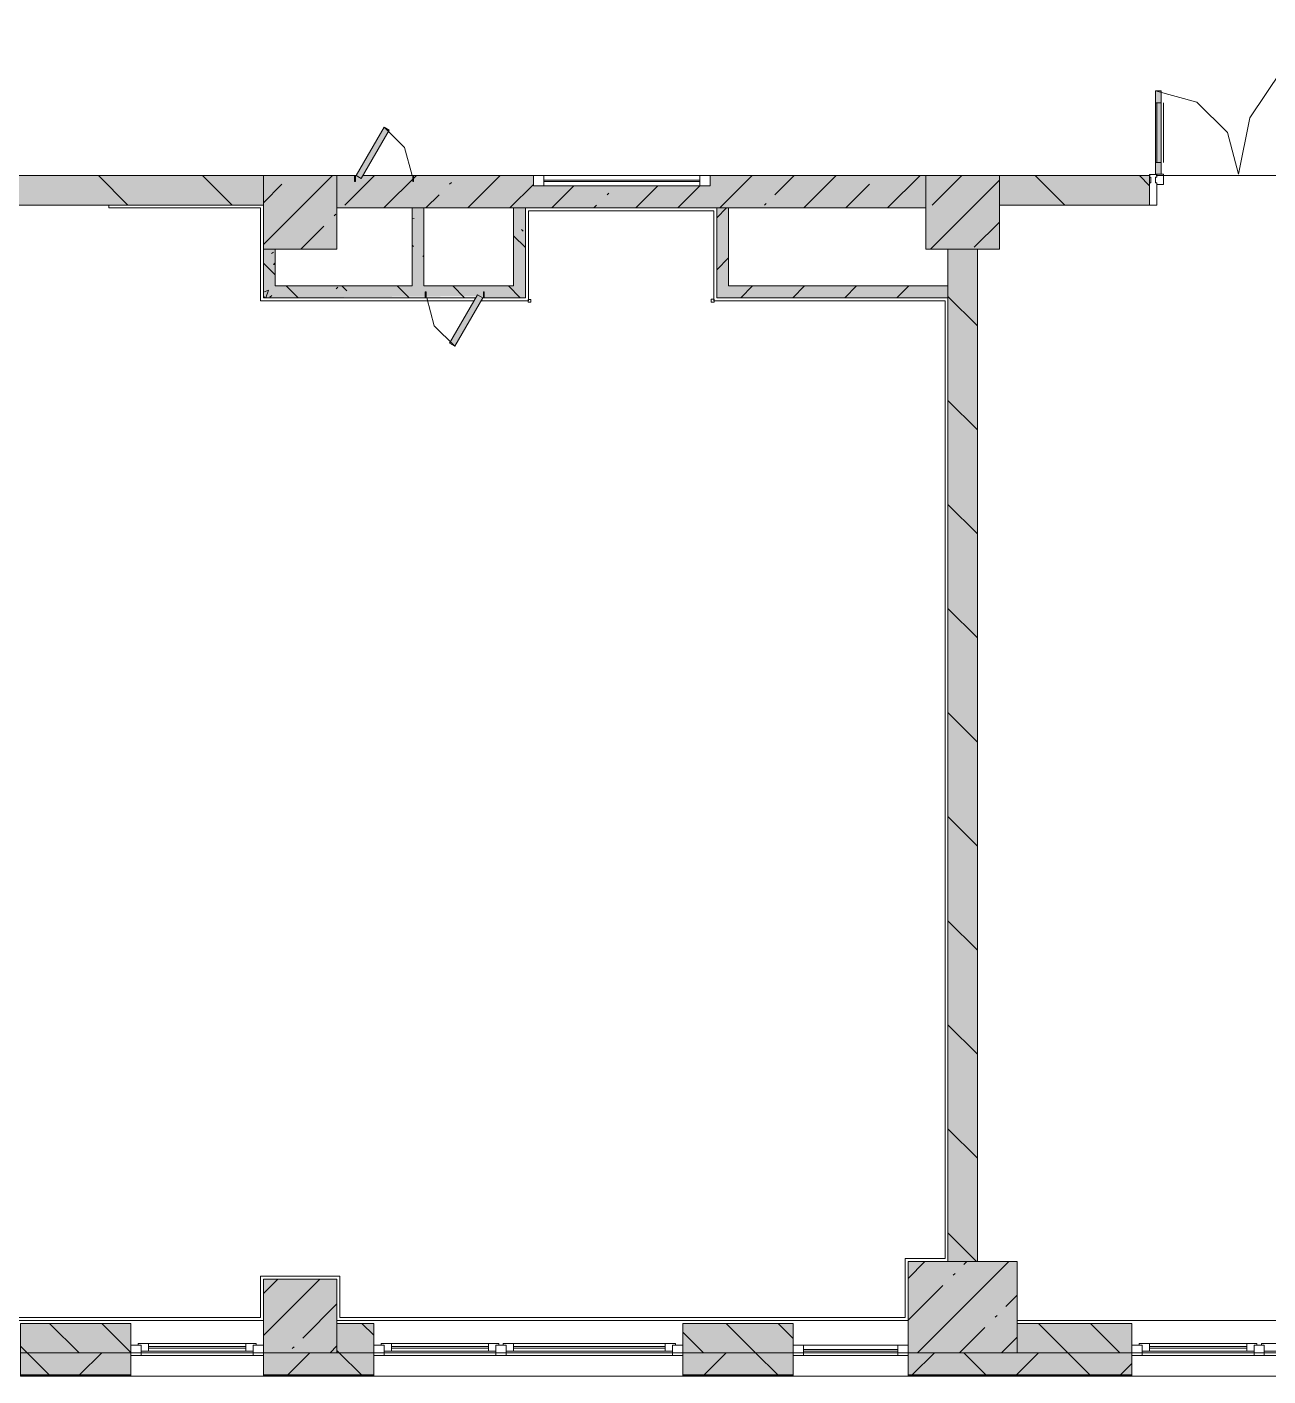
# Model space of a CAD drawing. Header units: millimetres. Extents: x -3817 to 677485, y -22715 to 103890.
# Drawn here: x 29331.1 to 29397.5, y 201.1 to 273.3 of the extents above; entities that cross this region are included whole.
import ezdxf

# ---------------------------------------------------------------- set-up
doc = ezdxf.new("R2010")
doc.units = ezdxf.units.MM
doc.layers.add('PDF _Геометрия', color=7, linetype='Continuous', true_color=0x1d1d1d)
doc.layers.add('PDF _Сплошная заливка', color=7, linetype='Continuous', true_color=0xffffff)

msp = doc.modelspace()

# ---------------------------------------------------------------- hatches: boundary and pattern name
at = {"layer": 'PDF _Сплошная заливка', "transparency": 33554559}
h = msp.add_hatch(color=256, dxfattribs=at)
h.paths.add_polyline_path([(29338.73, 263.768), (29343.714, 263.768), (29343.714, 265.343), (29329.896, 265.343), (29329.896, 263.768)], flags=0)
h.paths.add_polyline_path([(29316.943, 263.768), (29316.943, 265.343), (29312.219, 265.343), (29312.219, 263.768)], flags=0)
for points in [[(29368.595, 263.611), (29379.146, 263.611), (29379.146, 265.343), (29367.611, 265.343), (29367.611, 264.792), (29358.162, 264.792), (29358.162, 265.343), (29349.038, 265.343), (29348.947, 265.185), (29348.596, 265.343), (29347.651, 265.343), (29347.651, 263.611), (29368.092, 263.611)], [(29381.879, 207.235), (29381.907, 207.235), (29381.907, 261.406), (29380.333, 261.406), (29380.333, 207.235)], [(29357.729, 258.808), (29357.729, 259.438), (29343.714, 259.438), (29343.714, 258.808), (29355.128, 258.887), (29355.173, 258.965), (29355.525, 258.808)], [(29384.028, 202.353), (29384.028, 207.235), (29378.201, 207.235), (29378.201, 202.353), (29382.773, 202.353)]]:
    msp.add_hatch(color=256, dxfattribs=at).paths.add_polyline_path(points)
h = msp.add_hatch(color=256, dxfattribs=at)
h.paths.add_polyline_path([(29383.083, 263.768), (29391.114, 263.768), (29391.114, 265.343), (29383.083, 265.343)], flags=0)
h.paths.add_polyline_path([(29412.135, 263.768), (29414.578, 263.768), (29414.578, 265.343), (29404.066, 265.343), (29404.066, 263.768)], flags=0)
h = msp.add_hatch(color=256, dxfattribs=at)
h.paths.add_polyline_path([(29448.838, 202.353), (29450.01, 202.353), (29450.01, 203.928), (29448.041, 203.928), (29448.041, 202.353)], flags=0)
h.paths.add_polyline_path([(29372.059, 202.353), (29372.059, 203.928), (29366.154, 203.928), (29366.154, 202.353), (29368.092, 202.353)], flags=0)
h.paths.add_polyline_path([(29384.028, 202.353), (29390.169, 202.353), (29390.169, 203.928), (29384.028, 203.928), (29384.028, 202.889)], flags=0)
h.paths.add_polyline_path([(29440.955, 202.353), (29440.955, 203.928), (29436.624, 203.928), (29436.624, 202.353)], flags=0)
h.paths.add_polyline_path([(29418.515, 202.353), (29420.089, 202.353), (29420.089, 203.928), (29418.515, 203.928), (29418.515, 203.478)], flags=0)
h.paths.add_polyline_path([(29280.006, 202.353), (29283.874, 202.353), (29283.874, 203.928), (29276.787, 203.928), (29276.787, 202.36), (29272.85, 202.36), (29272.85, 203.928), (29270.882, 203.928), (29270.882, 202.353), (29276.787, 202.353)], flags=0)
h.paths.add_polyline_path([(29347.651, 202.353), (29349.619, 202.353), (29349.619, 203.928), (29347.651, 203.928), (29347.651, 203.403)], flags=0)
h.paths.add_polyline_path([(29330.722, 202.353), (29336.628, 202.353), (29336.628, 203.928), (29330.722, 203.928)], flags=0)
h.paths.add_polyline_path([(29314.188, 202.353), (29314.188, 203.928), (29312.219, 203.928), (29312.219, 202.353)], flags=0)
h.paths.add_polyline_path([(29258.914, 202.353), (29263.796, 202.353), (29263.796, 203.928), (29258.914, 203.928)], flags=0)
h.paths.add_polyline_path([(29238.048, 202.353), (29238.442, 202.353), (29238.442, 203.928), (29238.048, 203.928)], flags=0)
h.paths.add_polyline_path([(29221.282, 202.353), (29227.025, 202.353), (29227.025, 203.928), (29218.207, 203.928), (29218.207, 202.353)], flags=0)
h.paths.add_polyline_path([(29201.672, 202.353), (29201.672, 203.928), (29199.625, 203.928), (29199.625, 202.353)], flags=0)
h.paths.add_polyline_path([(29184.58, 202.353), (29187.814, 202.353), (29187.814, 203.928), (29179.943, 203.928), (29179.943, 202.353)], flags=0)
h.paths.add_polyline_path([(29142.932, 202.353), (29142.932, 203.928), (29141.91, 203.928), (29141.91, 202.353)], flags=0)
h.paths.add_polyline_path([(29135.296, 202.353), (29135.296, 203.928), (29130.336, 203.928), (29130.336, 202.353), (29133.197, 202.353)], flags=0)
h.paths.add_polyline_path([(29113.801, 202.353), (29113.801, 203.928), (29112.226, 203.928), (29112.226, 202.353)], flags=0)
h.paths.add_polyline_path([(29107.502, 202.353), (29107.502, 203.928), (29105.14, 203.928), (29105.14, 202.353)], flags=0)
h.paths.add_polyline_path([(29170.647, 202.353), (29172.856, 202.353), (29172.856, 203.928), (29170.647, 203.928), (29170.647, 202.747)], flags=0)
h.paths.add_polyline_path([(29098.053, 202.353), (29098.053, 203.928), (29087.424, 203.928), (29087.424, 202.353), (29089.154, 202.353)], flags=0)
h.paths.add_polyline_path([(29022.466, 202.353), (29022.466, 203.928), (29016.558, 203.928), (29016.558, 202.353)], flags=0)
h.paths.add_polyline_path([(28995.301, 202.353), (28995.301, 203.928), (28988.766, 203.928), (28988.766, 202.353), (28993.727, 202.353)], flags=0)
h.paths.add_polyline_path([(29070.889, 202.353), (29070.889, 203.928), (29064.984, 203.928), (29064.984, 202.353), (29067.132, 202.353)], flags=0)
h.paths.add_polyline_path([(29029.552, 202.353), (29030.733, 202.353), (29030.733, 203.928), (29029.552, 203.928)], flags=0)
h.paths.add_polyline_path([(29051.992, 202.353), (29057.897, 202.353), (29057.897, 203.928), (29051.992, 203.928)], flags=0)
h = msp.add_hatch(color=256, dxfattribs=at)
h.paths.add_polyline_path([(29312.219, 201.172), (29314.188, 201.172), (29314.188, 202.353), (29308.282, 202.353), (29308.282, 201.172), (29309.368, 201.172)], flags=0)
h.paths.add_polyline_path([(29380.855, 201.172), (29380.855, 202.353), (29378.201, 202.353), (29378.201, 201.172)], flags=0)
h.paths.add_polyline_path([(29330.722, 201.172), (29336.628, 201.172), (29336.628, 202.353), (29330.722, 202.353)], flags=0)
h.paths.add_polyline_path([(29368.092, 201.172), (29372.059, 201.172), (29372.059, 202.353), (29366.154, 202.353), (29366.154, 201.172)], flags=0)
h.paths.add_polyline_path([(29343.714, 201.172), (29349.619, 201.172), (29349.619, 202.353), (29343.714, 202.353)], flags=0)
h.paths.add_polyline_path([(29270.882, 201.172), (29283.874, 201.172), (29283.874, 202.353), (29270.882, 202.353)], flags=0)
h.paths.add_polyline_path([(29258.914, 201.172), (29263.796, 201.172), (29263.796, 202.353), (29258.914, 202.353)], flags=0)
h.paths.add_polyline_path([(29234.112, 201.172), (29242.379, 201.172), (29242.379, 202.353), (29234.112, 202.353)], flags=0)
h.paths.add_polyline_path([(29221.282, 201.172), (29227.025, 201.172), (29227.025, 202.353), (29218.207, 202.353), (29218.207, 201.172)], flags=0)
h.paths.add_polyline_path([(29172.856, 201.172), (29172.856, 202.353), (29164.033, 202.353), (29164.033, 201.172), (29170.647, 201.172)], flags=0)
h.paths.add_polyline_path([(29113.801, 201.172), (29113.801, 202.353), (29105.14, 202.353), (29105.14, 201.172), (29112.226, 201.172)], flags=0)
h.paths.add_polyline_path([(29179.943, 201.172), (29187.814, 201.172), (29187.814, 202.353), (29179.943, 202.353)], flags=0)
h.paths.add_polyline_path([(29130.336, 201.172), (29142.932, 201.172), (29142.932, 202.353), (29130.336, 202.353)], flags=0)
h.paths.add_polyline_path([(29194.9, 201.172), (29201.672, 201.172), (29201.672, 202.353), (29194.9, 202.353)], flags=0)
h.paths.add_polyline_path([(29029.552, 201.172), (29035.457, 201.172), (29035.457, 202.353), (29029.552, 202.353)], flags=0)
h.paths.add_polyline_path([(29098.053, 201.172), (29098.053, 202.353), (29087.424, 202.353), (29087.424, 201.172), (29089.154, 201.172)], flags=0)
h.paths.add_polyline_path([(29051.992, 201.172), (29057.897, 201.172), (29057.897, 202.353), (29051.992, 202.353)], flags=0)
h.paths.add_polyline_path([(29064.984, 201.172), (29070.889, 201.172), (29070.889, 202.353), (29064.984, 202.353)], flags=0)
h.paths.add_polyline_path([(29022.466, 201.172), (29022.466, 202.353), (29016.558, 202.353), (29016.558, 201.172)], flags=0)
h.paths.add_polyline_path([(28997.397, 201.172), (29000.023, 201.172), (29000.023, 202.353), (28988.766, 202.353), (28988.766, 201.172), (28993.727, 201.172)], flags=0)
h.paths.add_polyline_path([(28932.941, 201.172), (28964.357, 201.172), (28964.357, 202.353), (28932.941, 202.353)], flags=0)
h = msp.add_hatch(color=256, dxfattribs=at)
h.paths.add_polyline_path([(29485.54, 201.172), (29491.347, 201.172), (29491.347, 202.353), (29463.001, 202.353), (29463.001, 201.172), (29470.859, 201.172)], flags=0)
h.paths.add_polyline_path([(29531.03, 201.172), (29531.03, 202.353), (29498.433, 202.353), (29498.433, 201.172), (29529.583, 201.172)], flags=0)
h.paths.add_polyline_path([(29448.838, 201.172), (29455.915, 201.172), (29455.915, 202.353), (29448.041, 202.353), (29448.041, 201.172)], flags=0)
h.paths.add_polyline_path([(29440.955, 201.172), (29440.955, 202.353), (29436.624, 202.353), (29436.624, 201.172)], flags=0)
h.paths.add_polyline_path([(29420.089, 201.172), (29420.089, 202.353), (29414.578, 202.353), (29414.578, 201.172), (29418.515, 201.172)], flags=0)
h.paths.add_polyline_path([(29390.169, 201.172), (29390.169, 202.353), (29380.855, 202.353), (29380.855, 201.172), (29384.028, 201.172)], flags=0)

# ---------------------------------------------------------------- linework, layer by layer
at = {"layer": 'PDF _Геометрия', "color": 253, "lineweight": 9, "true_color": 0xaaaaaa}
for points in [[(29391.508, 264.87), (29391.862, 264.87), (29391.862, 265.422), (29391.429, 265.422), (29391.429, 269.87), (29393.653, 269.274), (29395.282, 267.646), (29395.878, 265.422), (29396.477, 268.435), (29398.184, 270.989), (29400.738, 272.696), (29403.751, 273.295), (29403.751, 265.422), (29403.318, 265.422), (29403.318, 264.87), (29403.673, 264.87)], [(29391.429, 269.24), (29391.744, 269.24)], [(29391.508, 269.24), (29391.508, 266.051)], [(29391.854, 269.24), (29391.854, 266.051)], [(29351.667, 265.343), (29351.266, 266.839), (29350.17, 267.934)], [(29391.429, 266.051), (29391.744, 266.051)], [(29335.447, 265.343), (29329.863, 265.343), (29348.674, 265.343)], [(29349.038, 265.343), (29391.146, 265.343)], [(29391.429, 263.768), (29383.083, 263.768), (29383.083, 261.406), (29381.907, 261.406), (29381.907, 207.235), (29384.028, 207.235), (29384.028, 204.085)], [(29312.396, 204.243), (29343.557, 204.243), (29343.557, 206.447), (29347.81, 206.447), (29347.81, 204.243), (29378.044, 204.243), (29378.044, 207.392), (29380.175, 207.392), (29380.175, 258.65), (29367.808, 258.65), (29367.808, 263.453), (29357.887, 263.453), (29357.887, 258.65), (29355.355, 258.65), (29357.887, 258.65), (29357.887, 263.453), (29367.808, 263.453), (29367.808, 258.65), (29380.175, 258.65), (29380.175, 207.392), (29378.044, 207.392), (29378.044, 204.243), (29347.81, 204.243), (29347.81, 206.447), (29343.557, 206.447), (29343.557, 204.243), (29312.396, 204.243)], [(29352.454, 258.808), (29352.855, 257.312), (29353.95, 256.217)]]:
    msp.add_lwpolyline(points, dxfattribs=at)
for points in [[(29391.744, 265.422), (29391.429, 265.422), (29391.429, 269.87), (29391.744, 269.87), (29391.744, 265.422), (29391.744, 269.87), (29391.429, 269.87), (29391.429, 265.422)], [(29350.17, 267.934), (29348.674, 265.343), (29348.947, 265.185), (29350.443, 267.777)], [(29348.635, 265.028), (29348.635, 265.343), (29348.596, 265.343), (29348.596, 265.028)], [(29351.706, 265.028), (29351.745, 265.028), (29351.745, 265.343), (29351.706, 265.343)], [(29391.429, 264.949), (29391.429, 265.264)], [(29403.705, 265.343), (29391.475, 265.343)], [(29335.447, 263.768), (29335.447, 263.611), (29343.557, 263.611), (29343.557, 258.65), (29354.991, 258.65), (29343.557, 258.65), (29343.557, 263.611), (29335.447, 263.611)], [(29352.415, 259.123), (29352.375, 259.123), (29352.375, 258.808), (29352.415, 258.808)], [(29353.95, 256.217), (29355.446, 258.808), (29355.173, 258.965), (29353.677, 256.374)], [(29355.485, 259.123), (29355.485, 258.808), (29355.525, 258.808), (29355.525, 259.123)]]:
    msp.add_lwpolyline(points, close=True, dxfattribs=at)
at = {"layer": 'PDF _Геометрия', "color": 7, "lineweight": 9}
for points in [[(29329.896, 263.768), (29343.714, 263.768), (29343.714, 265.343), (29329.896, 265.343), (29329.896, 263.768), (29316.943, 263.768)], [(29336.469, 263.768), (29334.894, 265.343)], [(29342.037, 263.768), (29340.462, 265.343)], [(29343.714, 261.648), (29347.408, 265.343)], [(29348.596, 265.343), (29347.651, 265.343), (29347.651, 263.611), (29348.596, 263.611), (29351.745, 263.611), (29357.099, 263.611)], [(29348.066, 263.755), (29349.653, 265.343)], [(29368.595, 263.611), (29379.146, 263.611), (29379.146, 265.343), (29351.745, 265.343), (29349.038, 265.343)], [(29350.166, 263.611), (29351.898, 265.343)], [(29353.678, 264.877), (29353.771, 264.971)], [(29354.656, 263.611), (29356.388, 265.343)], [(29367.611, 265.343), (29358.162, 265.343)], [(29367.06, 265.107), (29358.713, 265.107)], [(29367.06, 265.028), (29358.713, 265.028)], [(29368.126, 263.611), (29369.858, 265.343)], [(29371.077, 264.316), (29372.103, 265.343)], [(29372.616, 263.611), (29374.348, 265.343)], [(29377.106, 263.611), (29378.838, 265.343)], [(29379.391, 261.406), (29383.083, 265.097)], [(29379.495, 263.755), (29381.083, 265.343)], [(29386.577, 263.768), (29385.002, 265.343)], [(29391.114, 264.799), (29390.57, 265.343)], [(29343.714, 263.893), (29344.698, 264.877)], [(29352.411, 263.611), (29353.117, 264.316)], [(29356.901, 263.611), (29358.162, 264.872)], [(29358.162, 264.792), (29367.611, 264.792)], [(29359.146, 263.611), (29360.327, 264.792)], [(29362.097, 264.316), (29362.19, 264.409)], [(29363.636, 263.611), (29364.817, 264.792)], [(29365.881, 263.611), (29367.062, 264.792)], [(29374.861, 263.611), (29376.128, 264.877)], [(29343.714, 263.768), (29343.714, 259.438), (29343.714, 258.808), (29352.375, 258.808), (29355.082, 258.808)], [(29381.907, 207.235), (29381.907, 261.406), (29380.333, 261.406), (29380.333, 259.438), (29368.595, 259.438), (29368.595, 263.611), (29367.965, 263.611), (29357.729, 263.611), (29357.099, 263.611), (29357.099, 259.438), (29355.525, 259.438), (29352.375, 259.438), (29352.296, 259.438), (29352.296, 263.611), (29351.667, 263.611), (29351.667, 259.438), (29344.344, 259.438), (29344.344, 261.406)], [(29355.525, 258.808), (29357.729, 258.808), (29357.729, 259.438), (29357.729, 263.611)], [(29361.391, 263.611), (29361.535, 263.755)], [(29367.965, 263.09), (29368.486, 263.611)], [(29367.965, 263.611), (29367.965, 258.808), (29368.595, 258.808), (29380.333, 258.808), (29380.333, 207.235)], [(29370.515, 263.755), (29370.609, 263.848)], [(29347.504, 263.194), (29347.598, 263.287)], [(29381.74, 261.51), (29383.083, 262.852)], [(29345.717, 261.406), (29346.943, 262.632)], [(29367.965, 260.306), (29368.595, 260.936)], [(29369.251, 258.808), (29369.881, 259.438)], [(29372.034, 258.808), (29372.664, 259.438)], [(29374.818, 258.808), (29375.448, 259.438)], [(29377.602, 258.808), (29378.232, 259.438)], [(29380.333, 258.808), (29380.333, 259.438)], [(29381.907, 257.303), (29380.333, 258.878)], [(29381.907, 251.735), (29380.333, 253.31)], [(29381.907, 246.168), (29380.333, 247.743)], [(29381.907, 240.6), (29380.333, 242.175)], [(29381.907, 235.033), (29380.333, 236.607)], [(29381.907, 229.465), (29380.333, 231.04)], [(29381.907, 223.898), (29380.333, 225.472)], [(29381.907, 218.33), (29380.333, 219.905)], [(29381.907, 212.762), (29380.333, 214.337)], [(29381.867, 207.235), (29380.333, 208.77)], [(29378.201, 206.336), (29379.1, 207.235)], [(29378.708, 202.353), (29383.59, 207.235)], [(29381.179, 207.069), (29381.345, 207.235)], [(29380.618, 206.508), (29380.711, 206.601)], [(29343.714, 203.279), (29346.725, 206.29)], [(29343.714, 205.524), (29344.48, 206.29)], [(29378.201, 204.091), (29380.057, 205.947)], [(29383.424, 204.824), (29384.028, 205.428)], [(29345.821, 203.14), (29347.651, 204.971)], [(29382.863, 204.263), (29382.956, 204.356)], [(29333.857, 202.353), (29332.282, 203.928)], [(29336.628, 202.366), (29335.066, 203.928)], [(29343.714, 203.928), (29343.714, 202.353), (29349.619, 202.353), (29349.619, 203.928), (29347.651, 203.928)], [(29349.619, 203.294), (29348.985, 203.928)], [(29371.227, 201.172), (29370.046, 202.353), (29368.472, 203.928)], [(29372.059, 203.124), (29371.255, 203.928)], [(29378.201, 203.928), (29378.201, 202.353), (29380.855, 202.353), (29390.169, 202.353), (29390.169, 203.928), (29384.028, 203.928)], [(29380.953, 202.353), (29382.302, 203.702)], [(29384.028, 204.085), (29414.578, 204.085), (29414.42, 204.085)], [(29387.93, 201.172), (29386.749, 202.353), (29385.174, 203.928)], [(29389.533, 202.353), (29387.958, 203.928)], [(29367.263, 202.353), (29366.154, 203.461)], [(29383.198, 202.353), (29384.028, 203.183)], [(29332.254, 201.172), (29331.073, 202.353), (29330.722, 202.704)], [(29333.885, 201.172), (29335.066, 202.353)], [(29337.179, 202.762), (29336.628, 202.762)], [(29343.714, 202.353), (29336.628, 202.353)], [(29336.628, 202.211), (29343.714, 202.211)], [(29337.021, 202.841), (29343.32, 202.841)], [(29337.572, 202.841), (29337.572, 202.447)], [(29337.572, 202.684), (29342.769, 202.684)], [(29342.769, 202.605), (29337.572, 202.605)], [(29342.769, 202.841), (29342.769, 202.447)], [(29343.714, 202.762), (29343.163, 202.762)], [(29345.02, 201.172), (29346.201, 202.353)], [(29345.259, 202.579), (29345.353, 202.672)], [(29347.278, 202.353), (29347.651, 202.726)], [(29348.957, 201.172), (29347.776, 202.353), (29347.651, 202.478)], [(29350.17, 202.762), (29349.619, 202.762)], [(29349.619, 202.353), (29366.154, 202.353)], [(29349.619, 202.353), (29349.619, 201.109)], [(29366.154, 202.353), (29349.619, 202.353)], [(29349.619, 202.211), (29366.154, 202.211)], [(29350.013, 202.841), (29356.312, 202.841)], [(29350.564, 202.841), (29350.564, 202.447)], [(29350.564, 202.684), (29355.761, 202.684)], [(29355.761, 202.605), (29350.564, 202.605)], [(29355.761, 202.841), (29355.761, 202.447)], [(29356.706, 202.762), (29356.155, 202.762)], [(29356.548, 202.841), (29365.76, 202.841)], [(29357.099, 202.841), (29357.099, 202.447)], [(29357.099, 202.684), (29365.209, 202.684)], [(29365.209, 202.605), (29357.099, 202.605)], [(29365.209, 202.841), (29365.209, 202.447)], [(29366.154, 202.762), (29365.603, 202.762)], [(29366.154, 201.109), (29366.154, 202.353)], [(29367.291, 201.172), (29368.472, 202.353)], [(29378.201, 202.762), (29372.059, 202.762)], [(29378.201, 202.353), (29372.059, 202.353)], [(29372.059, 202.211), (29378.201, 202.211)], [(29372.611, 202.526), (29377.65, 202.526)], [(29372.611, 202.447), (29377.65, 202.447)], [(29378.426, 201.172), (29379.607, 202.353)], [(29382.363, 201.172), (29381.182, 202.353)], [(29383.993, 201.172), (29385.174, 202.353)], [(29390.72, 202.762), (29390.169, 202.762)], [(29414.578, 202.353), (29390.169, 202.353)], [(29390.169, 202.211), (29414.578, 202.211)], [(29390.563, 202.841), (29396.862, 202.841)], [(29391.114, 202.841), (29391.114, 202.447)], [(29391.114, 202.684), (29396.311, 202.684)], [(29396.311, 202.605), (29391.114, 202.605)], [(29396.311, 202.841), (29396.311, 202.447)], [(29397.255, 202.762), (29396.704, 202.762)], [(29397.098, 202.841), (29414.184, 202.841)], [(29389.561, 201.172), (29390.169, 201.78)], [(29330.722, 201.172), (29336.628, 201.172)], [(29330.722, 201.148), (29336.628, 201.148)], [(29338.99, 201.109), (29343.714, 201.109), (29338.99, 201.109)], [(29343.714, 201.172), (29349.619, 201.172)], [(29343.714, 201.148), (29349.619, 201.148)], [(29366.154, 201.109), (29349.619, 201.109)], [(29366.154, 201.172), (29372.059, 201.172)], [(29366.154, 201.148), (29372.059, 201.148)], [(29373.949, 201.109), (29378.201, 201.109), (29373.949, 201.109)], [(29378.201, 201.172), (29380.855, 201.172), (29390.169, 201.172)], [(29378.201, 201.148), (29380.855, 201.148), (29390.169, 201.148)], [(29389.775, 201.109), (29392.138, 201.109), (29389.775, 201.109)]]:
    msp.add_lwpolyline(points, dxfattribs=at)
for points in [[(29347.651, 265.343), (29343.714, 265.343), (29343.714, 261.406), (29347.651, 261.406)], [(29358.713, 265.343), (29358.713, 264.792), (29358.162, 264.792), (29358.162, 265.343)], [(29367.611, 265.343), (29367.611, 264.792), (29367.06, 264.792), (29367.06, 265.343)], [(29383.083, 265.343), (29379.146, 265.343), (29379.146, 261.406), (29383.083, 261.406)], [(29383.083, 263.768), (29391.114, 263.768), (29391.114, 265.343), (29383.083, 265.343)], [(29391.429, 265.264), (29391.508, 265.264), (29391.508, 265.398), (29391.114, 265.398), (29391.114, 265.264), (29391.193, 265.264), (29391.193, 264.949), (29391.114, 264.949), (29391.114, 263.768), (29391.508, 263.768), (29391.508, 264.949), (29391.429, 264.949)], [(29358.025, 258.721), (29357.871, 258.721), (29357.871, 258.564), (29358.025, 258.564)], [(29367.82, 258.725), (29367.666, 258.725), (29367.666, 258.568), (29367.82, 258.568)], [(29384.028, 207.235), (29378.201, 207.235), (29378.201, 202.353), (29384.028, 202.353)], [(29347.651, 206.29), (29343.714, 206.29), (29343.714, 202.353), (29347.651, 202.353)], [(29312.219, 204.085), (29343.714, 204.085)], [(29336.628, 202.353), (29336.628, 203.928), (29330.722, 203.928), (29330.722, 202.353)], [(29347.651, 204.085), (29378.201, 204.085)], [(29372.059, 202.353), (29372.059, 203.928), (29366.154, 203.928), (29366.154, 202.353)], [(29330.722, 202.353), (29330.722, 201.109), (29336.628, 201.109), (29336.628, 202.353)], [(29336.628, 202.211), (29336.628, 202.762), (29337.179, 202.762), (29337.179, 202.211)], [(29336.628, 201.109), (29336.628, 202.353), (29343.714, 202.353), (29343.714, 201.109)], [(29343.32, 202.841), (29337.021, 202.841), (29337.021, 202.762), (29337.179, 202.762), (29337.179, 202.447), (29343.163, 202.447), (29343.163, 202.762), (29343.32, 202.762)], [(29343.163, 202.211), (29343.163, 202.762), (29343.714, 202.762), (29343.714, 202.211)], [(29343.714, 202.353), (29343.714, 201.109), (29349.619, 201.109), (29349.619, 202.353)], [(29349.619, 202.211), (29349.619, 202.762), (29350.17, 202.762), (29350.17, 202.211)], [(29356.312, 202.841), (29350.013, 202.841), (29350.013, 202.762), (29350.17, 202.762), (29350.17, 202.447), (29356.155, 202.447), (29356.155, 202.762), (29356.312, 202.762)], [(29356.155, 202.211), (29356.155, 202.762), (29356.706, 202.762), (29356.706, 202.211)], [(29365.76, 202.841), (29356.548, 202.841), (29356.548, 202.762), (29356.706, 202.762), (29356.706, 202.447), (29365.603, 202.447), (29365.603, 202.762), (29365.76, 202.762)], [(29365.603, 202.211), (29365.603, 202.762), (29366.154, 202.762), (29366.154, 202.211)], [(29366.154, 202.353), (29366.154, 201.109), (29372.059, 201.109), (29372.059, 202.353)], [(29372.059, 202.211), (29372.059, 202.762), (29372.611, 202.762), (29372.611, 202.211)], [(29372.059, 201.109), (29372.059, 202.353), (29378.201, 202.353), (29378.201, 201.109)], [(29377.65, 202.211), (29377.65, 202.762), (29378.201, 202.762), (29378.201, 202.211)], [(29378.201, 202.353), (29378.201, 201.109), (29380.855, 201.109), (29390.169, 201.109), (29390.169, 202.353), (29380.855, 202.353)], [(29390.169, 202.211), (29390.169, 202.762), (29390.72, 202.762), (29390.72, 202.211)], [(29390.169, 201.109), (29390.169, 202.353), (29414.578, 202.353), (29414.578, 201.109)], [(29396.862, 202.841), (29390.563, 202.841), (29390.563, 202.762), (29390.72, 202.762), (29390.72, 202.447), (29396.704, 202.447), (29396.704, 202.762), (29396.862, 202.762)], [(29396.704, 202.211), (29396.704, 202.762), (29397.255, 202.762), (29397.255, 202.211)], [(29414.184, 202.841), (29397.098, 202.841), (29397.098, 202.762), (29397.255, 202.762), (29397.255, 202.447), (29414.026, 202.447), (29414.026, 202.762), (29414.184, 202.762)], [(29332.691, 201.109), (29336.628, 201.109)], [(29354.737, 201.109), (29358.989, 201.109)], [(29361.351, 201.109), (29365.288, 201.109)], [(29367.65, 201.109), (29371.587, 201.109)], [(29385.051, 201.109), (29387.413, 201.109)]]:
    msp.add_lwpolyline(points, close=True, dxfattribs=at)
at = {"layer": 'PDF _Геометрия', "color": 8, "lineweight": 9, "true_color": 0x787878}
for points in [[(29351.667, 263.034), (29351.78, 263.049)], [(29357.729, 261.498), (29357.099, 262.128)], [(29357.52, 262.463), (29357.617, 262.374)], [(29351.742, 261.545), (29351.667, 261.621)], [(29344.344, 260.033), (29343.714, 260.663)], [(29344.148, 261.17), (29344.253, 261.251)], [(29344.344, 260.57), (29344.261, 260.577), (29344.344, 260.676)], [(29352.296, 260.991), (29352.237, 261.05)], [(29351.667, 260.515), (29351.691, 260.519)], [(29343.714, 259.109), (29343.989, 259.214)], [(29343.852, 258.808), (29343.989, 259.214)], [(29345.569, 258.808), (29344.939, 259.438)], [(29347.599, 259.288), (29347.704, 259.369)], [(29348.179, 259.17), (29347.911, 259.438)], [(29351.508, 258.808), (29350.878, 259.438)], [(29354.48, 258.808), (29353.85, 259.438)], [(29357.448, 258.808), (29356.818, 259.438)], [(29343.714, 258.88), (29343.822, 258.808)], [(29344.063, 258.84), (29344.168, 258.921)]]:
    msp.add_lwpolyline(points, dxfattribs=at)
at = {"layer": 'PDF _Сплошная заливка', "color": 254, "lineweight": 60, "true_color": 0xe2e2e2, "transparency": 33554559}
for points in [[(29391.744, 265.422), (29391.744, 269.87), (29391.429, 265.422), (29391.429, 269.87)], [(29348.947, 265.185), (29350.443, 267.777), (29348.674, 265.343), (29350.17, 267.934)], [(29353.95, 256.217), (29355.446, 258.808), (29353.677, 256.374), (29355.173, 258.965)]]:
    msp.add_solid(points, dxfattribs=at)
at = {"layer": 'PDF _Сплошная заливка', "lineweight": 60, "transparency": 33554559}
for points in [[(29347.651, 261.406), (29347.651, 265.343), (29343.714, 261.406), (29343.714, 265.343)], [(29379.146, 261.406), (29383.083, 261.406), (29379.146, 265.343), (29383.083, 265.343)], [(29352.296, 259.438), (29352.296, 263.611), (29351.667, 259.438), (29351.667, 263.611)], [(29357.729, 259.438), (29357.729, 263.611), (29357.099, 259.438), (29357.099, 263.611)], [(29367.965, 258.808), (29368.595, 258.808), (29367.965, 263.611), (29368.595, 263.611)], [(29344.344, 259.438), (29344.344, 261.406), (29343.714, 259.438), (29343.714, 261.406)], [(29380.333, 258.808), (29380.333, 259.438), (29368.595, 258.808), (29368.595, 259.438)], [(29347.651, 202.353), (29347.651, 206.29), (29343.714, 202.353), (29343.714, 206.29)]]:
    msp.add_solid(points, dxfattribs=at)

doc.saveas('drawing.dxf')
